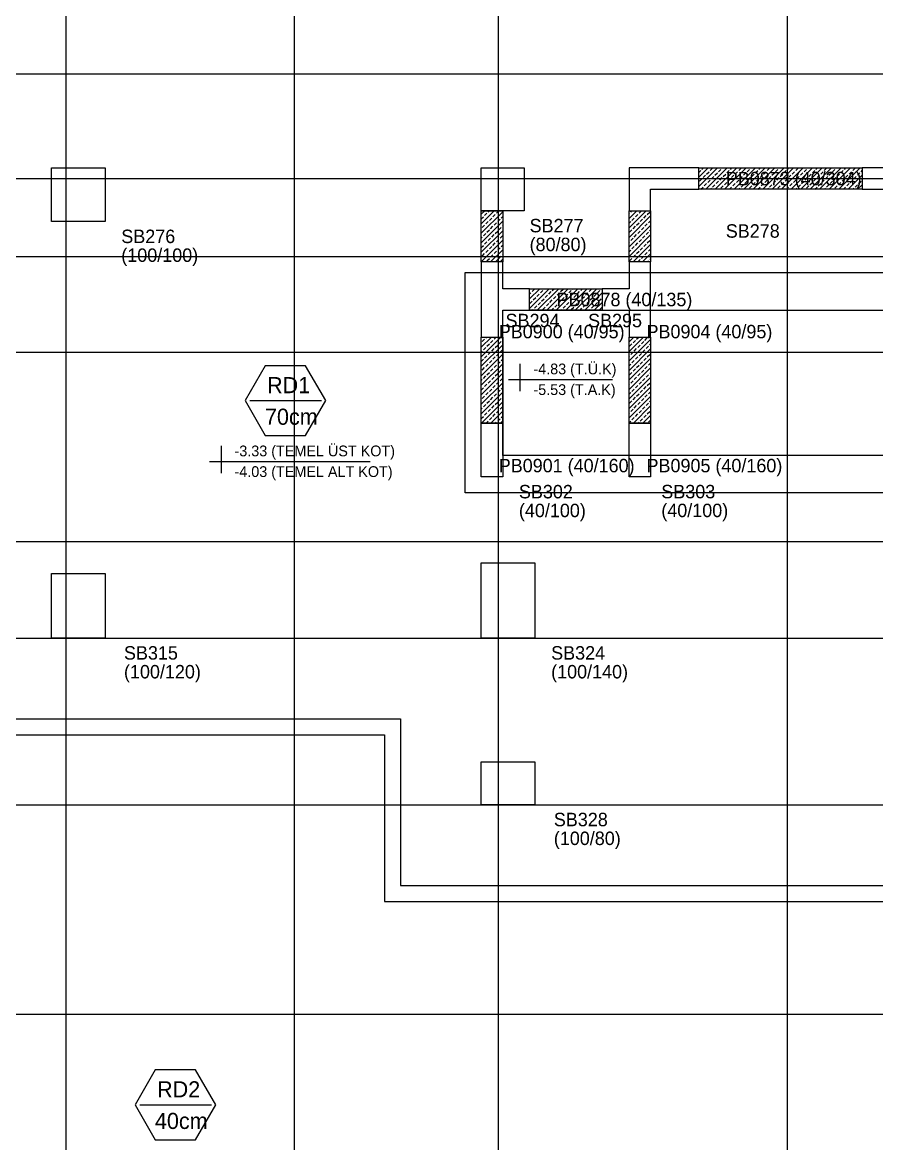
# Model space of a CAD drawing. Header units: millimetres. Extents: x -828963 to -808647, y -75278 to -66695.
# Drawn here: x -818347 to -816757, y -73139 to -71053 of the extents above; entities that cross this region are included whole.
import ezdxf

# ---------------------------------------------------------------- set-up
doc = ezdxf.new("R2010")
doc.units = ezdxf.units.MM
for name, color, linetype in [('KM Aks', 7, 'Continuous'), ('KM Kolon', 7, 'Continuous'), ('KM Kolon Markası', 7, 'Continuous'), ('KM Kolon Tarama', 7, 'Continuous'), ('KM Perde', 7, 'Continuous'), ('KM Perde Markası', 7, 'Continuous'), ('KM Temel', 7, 'Continuous'), ('KM Temel Kesik', 7, 'Continuous'), ('KM Temel Kot Plan', 7, 'Continuous'), ('KM Temel Marka', 7, 'Continuous'), ('VM Kesit Simge', 7, 'Continuous')]:
    doc.layers.add(name, color=color, linetype=linetype)

msp = doc.modelspace()

# ---------------------------------------------------------------- linework, layer by layer
at = {"layer": 'KM Aks'}
for p, q in [((-818265.5, -67119.7), (-818265.5, -74428.2)), ((-817840.5, -67119.7), (-817840.5, -74428.2)), ((-817461, -67119.7), (-817461, -74428.2)), ((-816923.5, -67119.7), (-816923.5, -74428.2)), ((-828907.2, -71148.2), (-811244.4, -71148.2)), ((-828907.2, -71343.2), (-811244.4, -71343.2)), ((-828907.2, -71488.2), (-811244.4, -71488.2)), ((-828907.2, -72018.2), (-811244.4, -72018.2)), ((-828907.2, -72198.2), (-811244.4, -72198.2)), ((-828907.2, -72508.2), (-811244.4, -72508.2)), ((-828907.2, -72898.2), (-811244.4, -72898.2))]:
    msp.add_line(p, q, dxfattribs=at)
at = {"layer": 'KM Kolon'}
for points in [[(-818292.5, -71323.2), (-818192.5, -71323.2), (-818192.5, -71423.2), (-818292.5, -71423.2)], [(-817492.6, -71323.2), (-817412.6, -71323.2), (-817412.6, -71403.2), (-817492.6, -71403.2)], [(-817217.5, -71403.2), (-817177.5, -71403.2), (-817177.5, -71363.2), (-817087.5, -71363.2), (-817087.5, -71323.2), (-817217.5, -71323.2)], [(-816783.5, -71323.2), (-816783.5, -71363.2), (-816693.5, -71363.2), (-816693.5, -71403.2), (-816653.5, -71403.2), (-816653.5, -71323.2)], [(-817492.5, -71498.2), (-817492.5, -71638.2), (-817452.5, -71638.2), (-817452.5, -71588.2), (-817402.5, -71588.2), (-817402.5, -71548.2), (-817452.5, -71548.2), (-817452.5, -71498.2)], [(-817217.5, -71498.2), (-817217.5, -71548.2), (-817267.5, -71548.2), (-817267.5, -71588.2), (-817217.5, -71588.2), (-817217.5, -71638.2), (-817177.5, -71638.2), (-817177.5, -71498.2)], [(-817492.6, -71798.2), (-817452.6, -71798.2), (-817452.6, -71898.2), (-817492.6, -71898.2)], [(-817217.5, -71798.1), (-817177.5, -71798.1), (-817177.5, -71898.1), (-817217.5, -71898.1)], [(-817492.6, -72058.2), (-817392.6, -72058.2), (-817392.6, -72198.2), (-817492.6, -72198.2)], [(-818292.5, -72078.2), (-818192.5, -72078.2), (-818192.5, -72198.2), (-818292.5, -72198.2)], [(-817492.6, -72428.2), (-817392.6, -72428.2), (-817392.6, -72508.2), (-817492.6, -72508.2)]]:
    msp.add_lwpolyline(points, close=True, dxfattribs=at)
at = {"layer": 'KM Kolon Tarama'}
for p, q in [((-817087.5, -71340.4), (-817070.3, -71323.2)), ((-817087.5, -71358.1), (-817052.6, -71323.2)), ((-817087.5, -71331.6), (-817084.1, -71328.2)), ((-817081.9, -71326), (-817079.1, -71323.2)), ((-817079.7, -71341.4), (-817075.3, -71337)), ((-817074.9, -71363.2), (-817034.9, -71323.2)), ((-817073.1, -71334.8), (-817068.6, -71330.4)), ((-817066.4, -71328.2), (-817062, -71323.8)), ((-817064.2, -71343.6), (-817059.8, -71339.2)), ((-817057.6, -71337), (-817053.2, -71332.6)), ((-817057.2, -71363.2), (-817017.2, -71323.2)), ((-817051, -71330.4), (-817046.5, -71326)), ((-817048.8, -71345.9), (-817044.3, -71341.4)), ((-817044.3, -71323.8), (-817043.7, -71323.2)), ((-817042.1, -71339.2), (-817037.7, -71334.8)), ((-817039.6, -71363.2), (-816999.6, -71323.2)), ((-817035.5, -71332.6), (-817031.1, -71328.2)), ((-817028.9, -71326), (-817026.1, -71323.2)), ((-817026.7, -71341.4), (-817022.2, -71337)), ((-817021.9, -71363.2), (-816981.9, -71323.2)), ((-817020, -71334.8), (-817015.6, -71330.4)), ((-817013.4, -71328.2), (-817009, -71323.8)), ((-817011.2, -71343.6), (-817006.8, -71339.2)), ((-817004.6, -71337), (-817000.1, -71332.6)), ((-817004.2, -71363.2), (-816964.2, -71323.2)), ((-816997.9, -71330.4), (-816993.5, -71326)), ((-816995.7, -71345.9), (-816991.3, -71341.4)), ((-816991.3, -71323.8), (-816990.7, -71323.2)), ((-816989.1, -71339.2), (-816984.7, -71334.8)), ((-816986.5, -71363.2), (-816946.5, -71323.2)), ((-816982.5, -71332.6), (-816978, -71328.2)), ((-816975.8, -71326), (-816973, -71323.2)), ((-816973.6, -71341.4), (-816969.2, -71337)), ((-816968.8, -71363.2), (-816928.8, -71323.2)), ((-816967, -71334.8), (-816962.6, -71330.4)), ((-816960.4, -71328.2), (-816955.9, -71323.8)), ((-816958.2, -71343.6), (-816953.7, -71339.2)), ((-816951.5, -71337), (-816947.1, -71332.6)), ((-816951.2, -71363.2), (-816911.2, -71323.2)), ((-816944.9, -71330.4), (-816940.5, -71326)), ((-816942.7, -71345.9), (-816938.3, -71341.4)), ((-816938.3, -71323.8), (-816937.7, -71323.2)), ((-816936.1, -71339.2), (-816931.6, -71334.8)), ((-816933.5, -71363.2), (-816893.5, -71323.2)), ((-816929.4, -71332.6), (-816925, -71328.2)), ((-816922.8, -71326), (-816920, -71323.2)), ((-816920.6, -71341.4), (-816916.2, -71337)), ((-816915.8, -71363.2), (-816875.8, -71323.2)), ((-816914, -71334.8), (-816909.5, -71330.4)), ((-816907.3, -71328.2), (-816902.9, -71323.8)), ((-816905.1, -71343.6), (-816900.7, -71339.2)), ((-816898.5, -71337), (-816894.1, -71332.6)), ((-816898.1, -71363.2), (-816858.1, -71323.2)), ((-816891.9, -71330.4), (-816887.4, -71326)), ((-816889.7, -71345.9), (-816885.2, -71341.4)), ((-816885.2, -71323.8), (-816884.6, -71323.2)), ((-816883, -71339.2), (-816878.6, -71334.8)), ((-816880.5, -71363.2), (-816840.5, -71323.2)), ((-816876.4, -71332.6), (-816872, -71328.2)), ((-816869.8, -71326), (-816867, -71323.2)), ((-816867.6, -71341.4), (-816863.1, -71337)), ((-816862.8, -71363.2), (-816822.8, -71323.2)), ((-816860.9, -71334.8), (-816856.5, -71330.4)), ((-816854.3, -71328.2), (-816849.9, -71323.8)), ((-816852.1, -71343.6), (-816847.7, -71339.2)), ((-816845.5, -71337), (-816841, -71332.6)), ((-816845.1, -71363.2), (-816805.1, -71323.2)), ((-816838.8, -71330.4), (-816834.4, -71326)), ((-816836.6, -71345.9), (-816832.2, -71341.4)), ((-816832.2, -71323.8), (-816831.6, -71323.2)), ((-816830, -71339.2), (-816825.6, -71334.8)), ((-816827.4, -71363.2), (-816787.4, -71323.2)), ((-816823.4, -71332.6), (-816818.9, -71328.2)), ((-816816.7, -71326), (-816813.9, -71323.2)), ((-816814.5, -71341.4), (-816810.1, -71337)), ((-816809.7, -71363.2), (-816783.5, -71337)), ((-816807.9, -71334.8), (-816803.5, -71330.4)), ((-816801.3, -71328.2), (-816796.8, -71323.8)), ((-816799.1, -71343.6), (-816794.6, -71339.2)), ((-816792.4, -71337), (-816788, -71332.6)), ((-816785.8, -71330.4), (-816783.5, -71328.1)), ((-817086.3, -71348.1), (-817081.9, -71343.6)), ((-817083.7, -71363.2), (-817079.7, -71359.1)), ((-817077.5, -71356.9), (-817073.1, -71352.5)), ((-817070.8, -71350.3), (-817066.4, -71345.9)), ((-817066.1, -71363.2), (-817064.2, -71361.3)), ((-817062, -71359.1), (-817057.6, -71354.7)), ((-817055.4, -71352.5), (-817051, -71348.1)), ((-817046.5, -71361.3), (-817042.1, -71356.9)), ((-817039.9, -71354.7), (-817035.5, -71350.3)), ((-817033.3, -71348.1), (-817028.9, -71343.6)), ((-817030.7, -71363.2), (-817026.7, -71359.1)), ((-817024.4, -71356.9), (-817020, -71352.5)), ((-817017.8, -71350.3), (-817013.4, -71345.9)), ((-817013, -71363.2), (-817011.2, -71361.3)), ((-817009, -71359.1), (-817004.6, -71354.7)), ((-817002.3, -71352.5), (-816997.9, -71348.1)), ((-816993.5, -71361.3), (-816989.1, -71356.9)), ((-816986.9, -71354.7), (-816982.5, -71350.3)), ((-816980.2, -71348.1), (-816975.8, -71343.6)), ((-816977.7, -71363.2), (-816973.6, -71359.1)), ((-816971.4, -71356.9), (-816967, -71352.5)), ((-816964.8, -71350.3), (-816960.4, -71345.9)), ((-816960, -71363.2), (-816958.2, -71361.3)), ((-816955.9, -71359.1), (-816951.5, -71354.7)), ((-816949.3, -71352.5), (-816944.9, -71348.1)), ((-816940.5, -71361.3), (-816936.1, -71356.9)), ((-816933.8, -71354.7), (-816929.4, -71350.3)), ((-816927.2, -71348.1), (-816922.8, -71343.6)), ((-816924.6, -71363.2), (-816920.6, -71359.1)), ((-816918.4, -71356.9), (-816914, -71352.5)), ((-816911.7, -71350.3), (-816907.3, -71345.9)), ((-816907, -71363.2), (-816905.1, -71361.3)), ((-816902.9, -71359.1), (-816898.5, -71354.7)), ((-816896.3, -71352.5), (-816891.9, -71348.1)), ((-816887.4, -71361.3), (-816883, -71356.9)), ((-816880.8, -71354.7), (-816876.4, -71350.3)), ((-816874.2, -71348.1), (-816869.8, -71343.6)), ((-816871.6, -71363.2), (-816867.6, -71359.1)), ((-816865.3, -71356.9), (-816860.9, -71352.5)), ((-816858.7, -71350.3), (-816854.3, -71345.9)), ((-816853.9, -71363.2), (-816852.1, -71361.3)), ((-816849.9, -71359.1), (-816845.5, -71354.7)), ((-816843.2, -71352.5), (-816838.8, -71348.1)), ((-816834.4, -71361.3), (-816830, -71356.9)), ((-816827.8, -71354.7), (-816823.4, -71350.3)), ((-816821.2, -71348.1), (-816816.7, -71343.6)), ((-816818.6, -71363.2), (-816814.5, -71359.1)), ((-816812.3, -71356.9), (-816807.9, -71352.5)), ((-816805.7, -71350.3), (-816801.3, -71345.9)), ((-816800.9, -71363.2), (-816799.1, -71361.3)), ((-816796.8, -71359.1), (-816792.4, -71354.7)), ((-816792.1, -71363.2), (-816783.5, -71354.6)), ((-816790.2, -71352.5), (-816785.8, -71348.1)), ((-816783.6, -71345.9), (-816783.5, -71345.8)), ((-817492.6, -71409.6), (-817486.1, -71403.2)), ((-817492.6, -71427.3), (-817468.5, -71403.2)), ((-817479.6, -71405.5), (-817477.3, -71403.2)), ((-817464.2, -71407.7), (-817459.8, -71403.3)), ((-817217.5, -71417.4), (-817203.3, -71403.2)), ((-817217.5, -71435.1), (-817185.6, -71403.2)), ((-817214.5, -71405.5), (-817212.1, -71403.2)), ((-817199, -71407.7), (-817194.6, -71403.3)), ((-817492.6, -71418.4), (-817488.5, -71414.4)), ((-817492.5, -71444.9), (-817452.5, -71404.9)), ((-817492.5, -71462.6), (-817452.5, -71422.6)), ((-817486.3, -71412.1), (-817481.9, -71407.7)), ((-817484.1, -71427.6), (-817479.6, -71423.2)), ((-817477.4, -71421), (-817473, -71416.6)), ((-817470.8, -71414.4), (-817466.4, -71409.9)), ((-817468.6, -71429.8), (-817464.2, -71425.4)), ((-817462, -71423.2), (-817457.5, -71418.8)), ((-817455.3, -71416.6), (-817452.5, -71413.8)), ((-817217.5, -71408.6), (-817216.7, -71407.7)), ((-817217.5, -71452.8), (-817177.5, -71412.8)), ((-817217.5, -71426.2), (-817214.5, -71423.2)), ((-817212.3, -71421), (-817207.8, -71416.6)), ((-817205.6, -71414.4), (-817201.2, -71409.9)), ((-817203.4, -71429.8), (-817199, -71425.4)), ((-817196.8, -71423.2), (-817192.4, -71418.8)), ((-817190.2, -71416.6), (-817185.8, -71412.1)), ((-817183.5, -71409.9), (-817179.1, -71405.5)), ((-817181.3, -71425.4), (-817177.5, -71421.6)), ((-817492.5, -71480.3), (-817452.5, -71440.3)), ((-817490.7, -71434.2), (-817486.3, -71429.8)), ((-817488.5, -71449.7), (-817484.1, -71445.3)), ((-817481.9, -71443.1), (-817477.4, -71438.7)), ((-817475.2, -71436.5), (-817470.8, -71432)), ((-817466.4, -71445.3), (-817462, -71440.9)), ((-817459.8, -71438.7), (-817455.3, -71434.2)), ((-817453.1, -71432), (-817452.5, -71431.4)), ((-817217.5, -71470.4), (-817177.5, -71430.4)), ((-817216.7, -71443.1), (-817212.3, -71438.7)), ((-817210.1, -71436.5), (-817205.6, -71432)), ((-817201.2, -71445.3), (-817196.8, -71440.9)), ((-817194.6, -71438.7), (-817190.2, -71434.2)), ((-817188, -71432), (-817183.5, -71427.6)), ((-817185.8, -71447.5), (-817181.3, -71443.1)), ((-817179.1, -71440.9), (-817177.5, -71439.3)), ((-817492.5, -71453.8), (-817490.7, -71451.9)), ((-817492.5, -71498), (-817452.5, -71458)), ((-817486.3, -71465.2), (-817481.9, -71460.8)), ((-817479.6, -71458.5), (-817475.2, -71454.1)), ((-817473, -71451.9), (-817468.6, -71447.5)), ((-817470.8, -71467.4), (-817466.4, -71463)), ((-817464.2, -71460.8), (-817459.8, -71456.3)), ((-817457.5, -71454.1), (-817453.1, -71449.7)), ((-817455.3, -71469.6), (-817452.5, -71466.8)), ((-817217.5, -71488.1), (-817177.5, -71448.1)), ((-817217.5, -71461.6), (-817216.7, -71460.8)), ((-817214.5, -71458.5), (-817210.1, -71454.1)), ((-817209.9, -71498.2), (-817177.5, -71465.8)), ((-817207.8, -71451.9), (-817203.4, -71447.5)), ((-817205.6, -71467.4), (-817201.2, -71463)), ((-817199, -71460.8), (-817194.6, -71456.3)), ((-817192.4, -71454.1), (-817188, -71449.7)), ((-817190.2, -71469.6), (-817185.8, -71465.2)), ((-817183.5, -71463), (-817179.1, -71458.5)), ((-817492.5, -71471.4), (-817488.5, -71467.4)), ((-817490.7, -71487.3), (-817486.3, -71482.9)), ((-817484.1, -71480.6), (-817479.6, -71476.2)), ((-817477.4, -71474), (-817473, -71469.6)), ((-817475.2, -71489.5), (-817470.8, -71485.1)), ((-817475.1, -71498.2), (-817452.5, -71475.6)), ((-817468.6, -71482.9), (-817464.2, -71478.4)), ((-817462, -71476.2), (-817457.5, -71471.8)), ((-817459.8, -71491.7), (-817455.3, -71487.3)), ((-817453.1, -71485.1), (-817452.5, -71484.5)), ((-817217.5, -71479.3), (-817214.5, -71476.2)), ((-817212.3, -71474), (-817207.8, -71469.6)), ((-817210.1, -71489.5), (-817205.6, -71485.1)), ((-817203.4, -71482.9), (-817199, -71478.4)), ((-817196.8, -71476.2), (-817192.4, -71471.8)), ((-817194.6, -71491.7), (-817190.2, -71487.3)), ((-817192.2, -71498.2), (-817177.5, -71483.5)), ((-817188, -71485.1), (-817183.5, -71480.6)), ((-817181.3, -71478.4), (-817177.5, -71474.6)), ((-817481.9, -71496.1), (-817477.4, -71491.7)), ((-817466.2, -71498.2), (-817462, -71493.9)), ((-817457.4, -71498.2), (-817452.5, -71493.3)), ((-817216.7, -71496.1), (-817212.3, -71491.7)), ((-817201.1, -71498.2), (-817196.8, -71493.9)), ((-817183.4, -71498.2), (-817181.3, -71496.1)), ((-817179.1, -71493.9), (-817177.5, -71492.3)), ((-817402.5, -71549.4), (-817401.3, -71548.2)), ((-817402.5, -71567), (-817383.7, -71548.2)), ((-817402.5, -71584.7), (-817366, -71548.2)), ((-817397.9, -71553.6), (-817393.5, -71549.1)), ((-817388.3, -71588.2), (-817348.3, -71548.2)), ((-817375.8, -71549.1), (-817374.8, -71548.2)), ((-817370.6, -71588.2), (-817330.6, -71548.2)), ((-817360.3, -71551.4), (-817357.1, -71548.2)), ((-817352.9, -71588.2), (-817312.9, -71548.2)), ((-817344.9, -71553.6), (-817340.4, -71549.1)), ((-817335.3, -71588.2), (-817295.3, -71548.2)), ((-817322.8, -71549.1), (-817321.8, -71548.2)), ((-817317.6, -71588.2), (-817277.6, -71548.2)), ((-817307.3, -71551.4), (-817304.1, -71548.2)), ((-817291.8, -71553.6), (-817287.4, -71549.1)), ((-817269.7, -71549.1), (-817268.7, -71548.2)), ((-817402.5, -71558.2), (-817400.1, -71555.8)), ((-817402.3, -71575.7), (-817397.9, -71571.2)), ((-817395.7, -71569), (-817391.3, -71564.6)), ((-817389, -71562.4), (-817384.6, -71558)), ((-817382.4, -71555.8), (-817378, -71551.4)), ((-817380.2, -71571.2), (-817375.8, -71566.8)), ((-817373.6, -71564.6), (-817369.2, -71560.2)), ((-817366.9, -71558), (-817362.5, -71553.6)), ((-817364.7, -71573.5), (-817360.3, -71569)), ((-817358.1, -71566.8), (-817353.7, -71562.4)), ((-817351.5, -71560.2), (-817347.1, -71555.8)), ((-817349.3, -71575.7), (-817344.9, -71571.2)), ((-817342.6, -71569), (-817338.2, -71564.6)), ((-817336, -71562.4), (-817331.6, -71558)), ((-817329.4, -71555.8), (-817325, -71551.4)), ((-817327.2, -71571.2), (-817322.8, -71566.8)), ((-817320.5, -71564.6), (-817316.1, -71560.2)), ((-817313.9, -71558), (-817309.5, -71553.6)), ((-817311.7, -71573.5), (-817307.3, -71569)), ((-817305.1, -71566.8), (-817300.7, -71562.4)), ((-817299.9, -71588.2), (-817267.5, -71555.8)), ((-817298.4, -71560.2), (-817294, -71555.8)), ((-817296.2, -71575.7), (-817291.8, -71571.2)), ((-817289.6, -71569), (-817285.2, -71564.6)), ((-817283, -71562.4), (-817278.6, -71558)), ((-817276.4, -71555.8), (-817271.9, -71551.4)), ((-817274.1, -71571.2), (-817269.7, -71566.8)), ((-817397.1, -71588.2), (-817395.7, -71586.7)), ((-817393.5, -71584.5), (-817389, -71580.1)), ((-817386.8, -71577.9), (-817382.4, -71573.5)), ((-817378, -71586.7), (-817373.6, -71582.3)), ((-817371.4, -71580.1), (-817366.9, -71575.7)), ((-817361.8, -71588.2), (-817358.1, -71584.5)), ((-817355.9, -71582.3), (-817351.5, -71577.9)), ((-817344.1, -71588.2), (-817342.6, -71586.7)), ((-817340.4, -71584.5), (-817336, -71580.1)), ((-817333.8, -71577.9), (-817329.4, -71573.5)), ((-817325, -71586.7), (-817320.5, -71582.3)), ((-817318.3, -71580.1), (-817313.9, -71575.7)), ((-817308.7, -71588.2), (-817305.1, -71584.5)), ((-817302.9, -71582.3), (-817298.4, -71577.9)), ((-817291.1, -71588.2), (-817289.6, -71586.7)), ((-817287.4, -71584.5), (-817283, -71580.1)), ((-817282.2, -71588.2), (-817267.5, -71573.5)), ((-817280.8, -71577.9), (-817276.4, -71573.5)), ((-817271.9, -71586.7), (-817267.5, -71582.3)), ((-817492.5, -71639.4), (-817491.3, -71638.2)), ((-817492.5, -71657.1), (-817473.7, -71638.2)), ((-817492.5, -71674.7), (-817456, -71638.2)), ((-817492.5, -71692.4), (-817452.5, -71652.4)), ((-817490.7, -71646.4), (-817486.3, -71642)), ((-817484.1, -71639.7), (-817482.5, -71638.2)), ((-817481.9, -71655.2), (-817477.4, -71650.8)), ((-817475.2, -71648.6), (-817470.8, -71644.2)), ((-817468.6, -71642), (-817464.8, -71638.2)), ((-817466.4, -71657.4), (-817462, -71653)), ((-817459.8, -71650.8), (-817455.3, -71646.4)), ((-817453.1, -71644.2), (-817452.5, -71643.6)), ((-817217.5, -71647.2), (-817208.5, -71638.2)), ((-817217.5, -71664.9), (-817190.8, -71638.2)), ((-817217.5, -71638.4), (-817217.3, -71638.2)), ((-817217.5, -71682.6), (-817177.5, -71642.6)), ((-817216.7, -71655.2), (-817212.3, -71650.8)), ((-817210.1, -71648.6), (-817205.6, -71644.2)), ((-817203.4, -71642), (-817199.6, -71638.2)), ((-817201.2, -71657.4), (-817196.8, -71653)), ((-817194.6, -71650.8), (-817190.2, -71646.4)), ((-817188, -71644.2), (-817183.5, -71639.7)), ((-817179.1, -71653), (-817177.5, -71651.4)), ((-817492.5, -71665.9), (-817490.7, -71664.1)), ((-817492.5, -71710.1), (-817452.5, -71670.1)), ((-817488.5, -71661.8), (-817484.1, -71657.4)), ((-817486.3, -71677.3), (-817481.9, -71672.9)), ((-817479.6, -71670.7), (-817475.2, -71666.3)), ((-817473, -71664.1), (-817468.6, -71659.6)), ((-817470.8, -71679.5), (-817466.4, -71675.1)), ((-817464.2, -71672.9), (-817459.8, -71668.5)), ((-817457.5, -71666.3), (-817453.1, -71661.8)), ((-817217.5, -71700.2), (-817177.5, -71660.2)), ((-817217.5, -71673.7), (-817216.7, -71672.9)), ((-817214.5, -71670.7), (-817210.1, -71666.3)), ((-817207.8, -71664.1), (-817203.4, -71659.6)), ((-817205.6, -71679.5), (-817201.2, -71675.1)), ((-817199, -71672.9), (-817194.6, -71668.5)), ((-817192.4, -71666.3), (-817188, -71661.8)), ((-817185.8, -71659.6), (-817181.3, -71655.2)), ((-817183.5, -71675.1), (-817179.1, -71670.7)), ((-817492.5, -71683.6), (-817488.5, -71679.5)), ((-817492.5, -71727.8), (-817452.5, -71687.8)), ((-817490.7, -71699.4), (-817486.3, -71695)), ((-817484.1, -71692.8), (-817479.6, -71688.4)), ((-817477.4, -71686.1), (-817473, -71681.7)), ((-817468.6, -71695), (-817464.2, -71690.6)), ((-817462, -71688.4), (-817457.5, -71683.9)), ((-817455.3, -71681.7), (-817452.5, -71678.9)), ((-817453.1, -71697.2), (-817452.5, -71696.6)), ((-817217.5, -71717.9), (-817177.5, -71677.9)), ((-817217.5, -71691.4), (-817214.5, -71688.4)), ((-817217.5, -71735.6), (-817177.5, -71695.6)), ((-817212.3, -71686.1), (-817207.8, -71681.7)), ((-817203.4, -71695), (-817199, -71690.6)), ((-817196.8, -71688.4), (-817192.4, -71683.9)), ((-817190.2, -71681.7), (-817185.8, -71677.3)), ((-817188, -71697.2), (-817183.5, -71692.8)), ((-817181.3, -71690.6), (-817177.5, -71686.8)), ((-817492.5, -71745.5), (-817452.5, -71705.5)), ((-817492.5, -71718.9), (-817490.7, -71717.1)), ((-817488.5, -71714.9), (-817484.1, -71710.5)), ((-817481.9, -71708.2), (-817477.4, -71703.8)), ((-817475.2, -71701.6), (-817470.8, -71697.2)), ((-817473, -71717.1), (-817468.6, -71712.7)), ((-817466.4, -71710.5), (-817462, -71706)), ((-817459.8, -71703.8), (-817455.3, -71699.4)), ((-817457.5, -71719.3), (-817453.1, -71714.9)), ((-817217.5, -71753.3), (-817177.5, -71713.3)), ((-817216.7, -71708.2), (-817212.3, -71703.8)), ((-817210.1, -71701.6), (-817205.6, -71697.2)), ((-817207.8, -71717.1), (-817203.4, -71712.7)), ((-817201.2, -71710.5), (-817196.8, -71706)), ((-817194.6, -71703.8), (-817190.2, -71699.4)), ((-817192.4, -71719.3), (-817188, -71714.9)), ((-817185.8, -71712.7), (-817181.3, -71708.2)), ((-817179.1, -71706), (-817177.5, -71704.4)), ((-817492.6, -71763.1), (-817452.5, -71723.1)), ((-817492.5, -71736.6), (-817488.5, -71732.6)), ((-817486.3, -71730.3), (-817481.9, -71725.9)), ((-817479.6, -71723.7), (-817475.2, -71719.3)), ((-817477.4, -71739.2), (-817473, -71734.8)), ((-817470.8, -71732.6), (-817466.4, -71728.1)), ((-817464.2, -71725.9), (-817459.8, -71721.5)), ((-817462, -71741.4), (-817457.5, -71737)), ((-817455.3, -71734.8), (-817452.5, -71732)), ((-817217.5, -71726.8), (-817216.7, -71725.9)), ((-817217.5, -71771), (-817177.5, -71731)), ((-817214.5, -71723.7), (-817210.1, -71719.3)), ((-817212.3, -71739.2), (-817207.8, -71734.8)), ((-817205.6, -71732.6), (-817201.2, -71728.1)), ((-817199, -71725.9), (-817194.6, -71721.5)), ((-817196.8, -71741.4), (-817192.4, -71737)), ((-817190.2, -71734.8), (-817185.8, -71730.3)), ((-817183.5, -71728.1), (-817179.1, -71723.7)), ((-817492.6, -71780.8), (-817452.5, -71740.8)), ((-817492.2, -71798.2), (-817452.6, -71758.5)), ((-817490.7, -71752.4), (-817486.3, -71748)), ((-817484.1, -71745.8), (-817479.6, -71741.4)), ((-817481.9, -71761.3), (-817477.4, -71756.9)), ((-817475.2, -71754.7), (-817470.8, -71750.2)), ((-817468.6, -71748), (-817464.2, -71743.6)), ((-817466.4, -71763.5), (-817462, -71759.1)), ((-817459.8, -71756.9), (-817455.3, -71752.4)), ((-817453.1, -71750.2), (-817452.5, -71749.7)), ((-817217.5, -71744.4), (-817214.5, -71741.4)), ((-817217.5, -71788.6), (-817177.5, -71748.6)), ((-817216.7, -71761.3), (-817212.3, -71756.9)), ((-817210.1, -71754.7), (-817205.6, -71750.2)), ((-817203.4, -71748), (-817199, -71743.6)), ((-817201.2, -71763.5), (-817196.8, -71759.1)), ((-817194.6, -71756.9), (-817190.2, -71752.4)), ((-817188, -71750.2), (-817183.5, -71745.8)), ((-817181.3, -71743.6), (-817177.5, -71739.8)), ((-817179.1, -71759.1), (-817177.5, -71757.5)), ((-817492.6, -71772), (-817490.7, -71770.1)), ((-817488.5, -71767.9), (-817484.1, -71763.5)), ((-817486.3, -71783.4), (-817481.9, -71779)), ((-817479.6, -71776.7), (-817475.2, -71772.3)), ((-817474.6, -71798.2), (-817452.6, -71776.2)), ((-817473, -71770.1), (-817468.6, -71765.7)), ((-817464.2, -71779), (-817459.8, -71774.5)), ((-817457.5, -71772.3), (-817453.1, -71767.9)), ((-817217.5, -71779.8), (-817216.7, -71779)), ((-817214.5, -71776.7), (-817210.1, -71772.3)), ((-817209.3, -71798.1), (-817177.5, -71766.3)), ((-817207.8, -71770.1), (-817203.4, -71765.7)), ((-817199, -71779), (-817194.6, -71774.5)), ((-817192.4, -71772.3), (-817188, -71767.9)), ((-817185.8, -71765.7), (-817181.3, -71761.3)), ((-817183.5, -71781.2), (-817179.1, -71776.7)), ((-817492.6, -71789.7), (-817488.5, -71785.6)), ((-817483.4, -71798.2), (-817479.6, -71794.4)), ((-817477.4, -71792.2), (-817473, -71787.8)), ((-817470.8, -71785.6), (-817466.4, -71781.2)), ((-817465.7, -71798.2), (-817464.2, -71796.6)), ((-817462, -71794.4), (-817457.5, -71790)), ((-817456.9, -71798.2), (-817452.6, -71793.9)), ((-817455.3, -71787.8), (-817452.6, -71785)), ((-817217.5, -71797.5), (-817214.5, -71794.4)), ((-817212.3, -71792.2), (-817207.8, -71787.8)), ((-817205.6, -71785.6), (-817201.2, -71781.2)), ((-817200.5, -71798.1), (-817199, -71796.6)), ((-817196.8, -71794.4), (-817192.4, -71790)), ((-817191.6, -71798.1), (-817177.5, -71784)), ((-817190.2, -71787.8), (-817185.8, -71783.4)), ((-817181.3, -71796.6), (-817177.5, -71792.8))]:
    msp.add_line(p, q, dxfattribs=at)
at = {"layer": 'KM Perde'}
for points in [[(-817087.5, -71323.2), (-816783.5, -71323.2), (-816783.5, -71363.2), (-817087.5, -71363.2)], [(-817452.5, -71403.2), (-817452.5, -71498.2), (-817492.5, -71498.2), (-817492.6, -71403.2)], [(-817177.5, -71403.2), (-817177.5, -71498.2), (-817217.5, -71498.2), (-817217.5, -71403.2)], [(-817402.5, -71548.2), (-817267.5, -71548.2), (-817267.5, -71588.2), (-817402.5, -71588.2)], [(-817452.5, -71638.2), (-817452.6, -71798.2), (-817492.6, -71798.2), (-817492.5, -71638.2)], [(-817177.5, -71638.2), (-817177.5, -71798.1), (-817217.5, -71798.1), (-817217.5, -71638.2)]]:
    msp.add_lwpolyline(points, close=True, dxfattribs=at)
at = {"layer": 'KM Temel'}
for points in [[(-827130.7, -69948.2), (-827130.7, -72348.2), (-822130.7, -72348.2), (-822130.7, -72398.2), (-820880.7, -72398.2), (-820880.7, -72348.2), (-817642.7, -72348.2), (-817642.7, -72658.2), (-816208.7, -72658.2), (-816208.7, -72348.2), (-813877.7, -72348.2), (-813877.7, -69948.2), (-816208.7, -69948.2), (-816208.7, -69628.2), (-817642.7, -69628.2), (-817642.7, -69948.2)], [(-817452.7, -71588.2), (-816418.7, -71588.2), (-816418.7, -71858.2), (-817452.7, -71858.2)]]:
    msp.add_lwpolyline(points, close=True, dxfattribs=at)
at = {"layer": 'KM Temel Kesik'}
for points in [[(-827160.7, -69918.2), (-827160.7, -72378.2), (-822160.7, -72378.2), (-822160.7, -72428.2), (-820850.7, -72428.2), (-820850.7, -72378.2), (-817672.7, -72378.2), (-817672.7, -72688.2), (-816178.7, -72688.2), (-816178.7, -72378.2), (-813847.7, -72378.2), (-813847.7, -69918.2), (-816178.7, -69918.2), (-816178.7, -69598.2), (-817672.7, -69598.2), (-817672.7, -69918.2)], [(-817522.7, -71928.2), (-817522.7, -71518.2), (-816448.7, -71518.2), (-816448.7, -71418.2), (-816038.7, -71418.2), (-816038.7, -71928.2)]]:
    msp.add_lwpolyline(points, close=True, dxfattribs=at)
at = {"layer": 'KM Temel Kot Plan'}
for p, q in [((-817420.7, -71687.9), (-817420.7, -71738.8)), ((-817442.1, -71717.3), (-817248.4, -71717.3)), ((-817976.9, -71840.4), (-817976.9, -71891.3)), ((-817998.4, -71869.9), (-817699.5, -71869.9))]:
    msp.add_line(p, q, dxfattribs=at)
at = {"layer": 'KM Temel Marka'}
for p, q in [((-817923.1, -71756.3), (-817789.7, -71756.3)), ((-818127.8, -73066.6), (-817994.5, -73066.6))]:
    msp.add_line(p, q, dxfattribs=at)
for points in [[(-817782.1, -71756.3), (-817819.5, -71691.4), (-817894.5, -71691.4), (-817932, -71756.3), (-817894.5, -71821.3), (-817819.5, -71821.3)], [(-817986.8, -73066.6), (-818024.3, -73001.6), (-818099.3, -73001.6), (-818136.8, -73066.6), (-818099.3, -73131.5), (-818024.3, -73131.5)]]:
    msp.add_lwpolyline(points, close=True, dxfattribs=at)
at = {"layer": 'VM Kesit Simge'}
msp.add_line((-828804.2, -71666.4), (-811360.1, -71666.4), dxfattribs=at)

# ---------------------------------------------------------------- texts
at = {"layer": 'KM Kolon Markası'}
for s, p in [('SB277', (-817402.6, -71443.2)), ('SB276', (-818162.5, -71463.2)), ('SB278', (-817037.5, -71453.2)), ('(80/80)', (-817402.6, -71478.2)), ('(100/100)', (-818162.5, -71498.2)), ('SB294', (-817447.3, -71619.8)), ('SB295', (-817293.8, -71619.8)), ('SB302', (-817422.5, -71938.2)), ('SB303', (-817157.5, -71938.1)), ('(40/100)', (-817422.5, -71973.2)), ('(40/100)', (-817157.5, -71973.1)), ('SB315', (-818157.5, -72238.2)), ('SB324', (-817362.5, -72238.2)), ('(100/120)', (-818157.5, -72273.2)), ('(100/140)', (-817362.5, -72273.2)), ('SB328', (-817357.5, -72548.2)), ('(100/80)', (-817357.5, -72583.2))]:
    msp.add_text(s, height=25, dxfattribs=at).set_placement(p)
at = {"layer": 'KM Perde Markası'}
for s, p in [('PB0873 (40/304)', (-817037.5, -71355.7)), ('PB0878 (40/135)', (-817352.5, -71580.7)), ('PB0900 (40/95)', (-817460, -71640.4)), ('PB0904 (40/95)', (-817185, -71640.4)), ('PB0901 (40/160)', (-817460, -71889.7)), ('PB0905 (40/160)', (-817185, -71889.7))]:
    msp.add_text(s, height=25, dxfattribs=at).set_placement(p)
at = {"layer": 'KM Temel Kot Plan'}
for s, p in [('-4.83 (T.Ü.K) ', (-817395.5, -71707.4)), ('-5.53 (T.A.K) ', (-817395.5, -71745.9)), ('-3.33 (TEMEL ÜST KOT) ', (-817951.8, -71859.9)), ('-4.03 (TEMEL ALT KOT) ', (-817951.8, -71898.4))]:
    msp.add_text(s, height=20, dxfattribs=at).set_placement(p)
at = {"layer": 'KM Temel Marka'}
for s, p in [('RD1', (-817891.2, -71742.5)), ('70cm', (-817895.1, -71801.3)), ('RD2', (-818095.9, -73052.7)), ('40cm', (-818099.9, -73111.5))]:
    msp.add_text(s, height=30, dxfattribs=at).set_placement(p)

doc.saveas('drawing.dxf')
